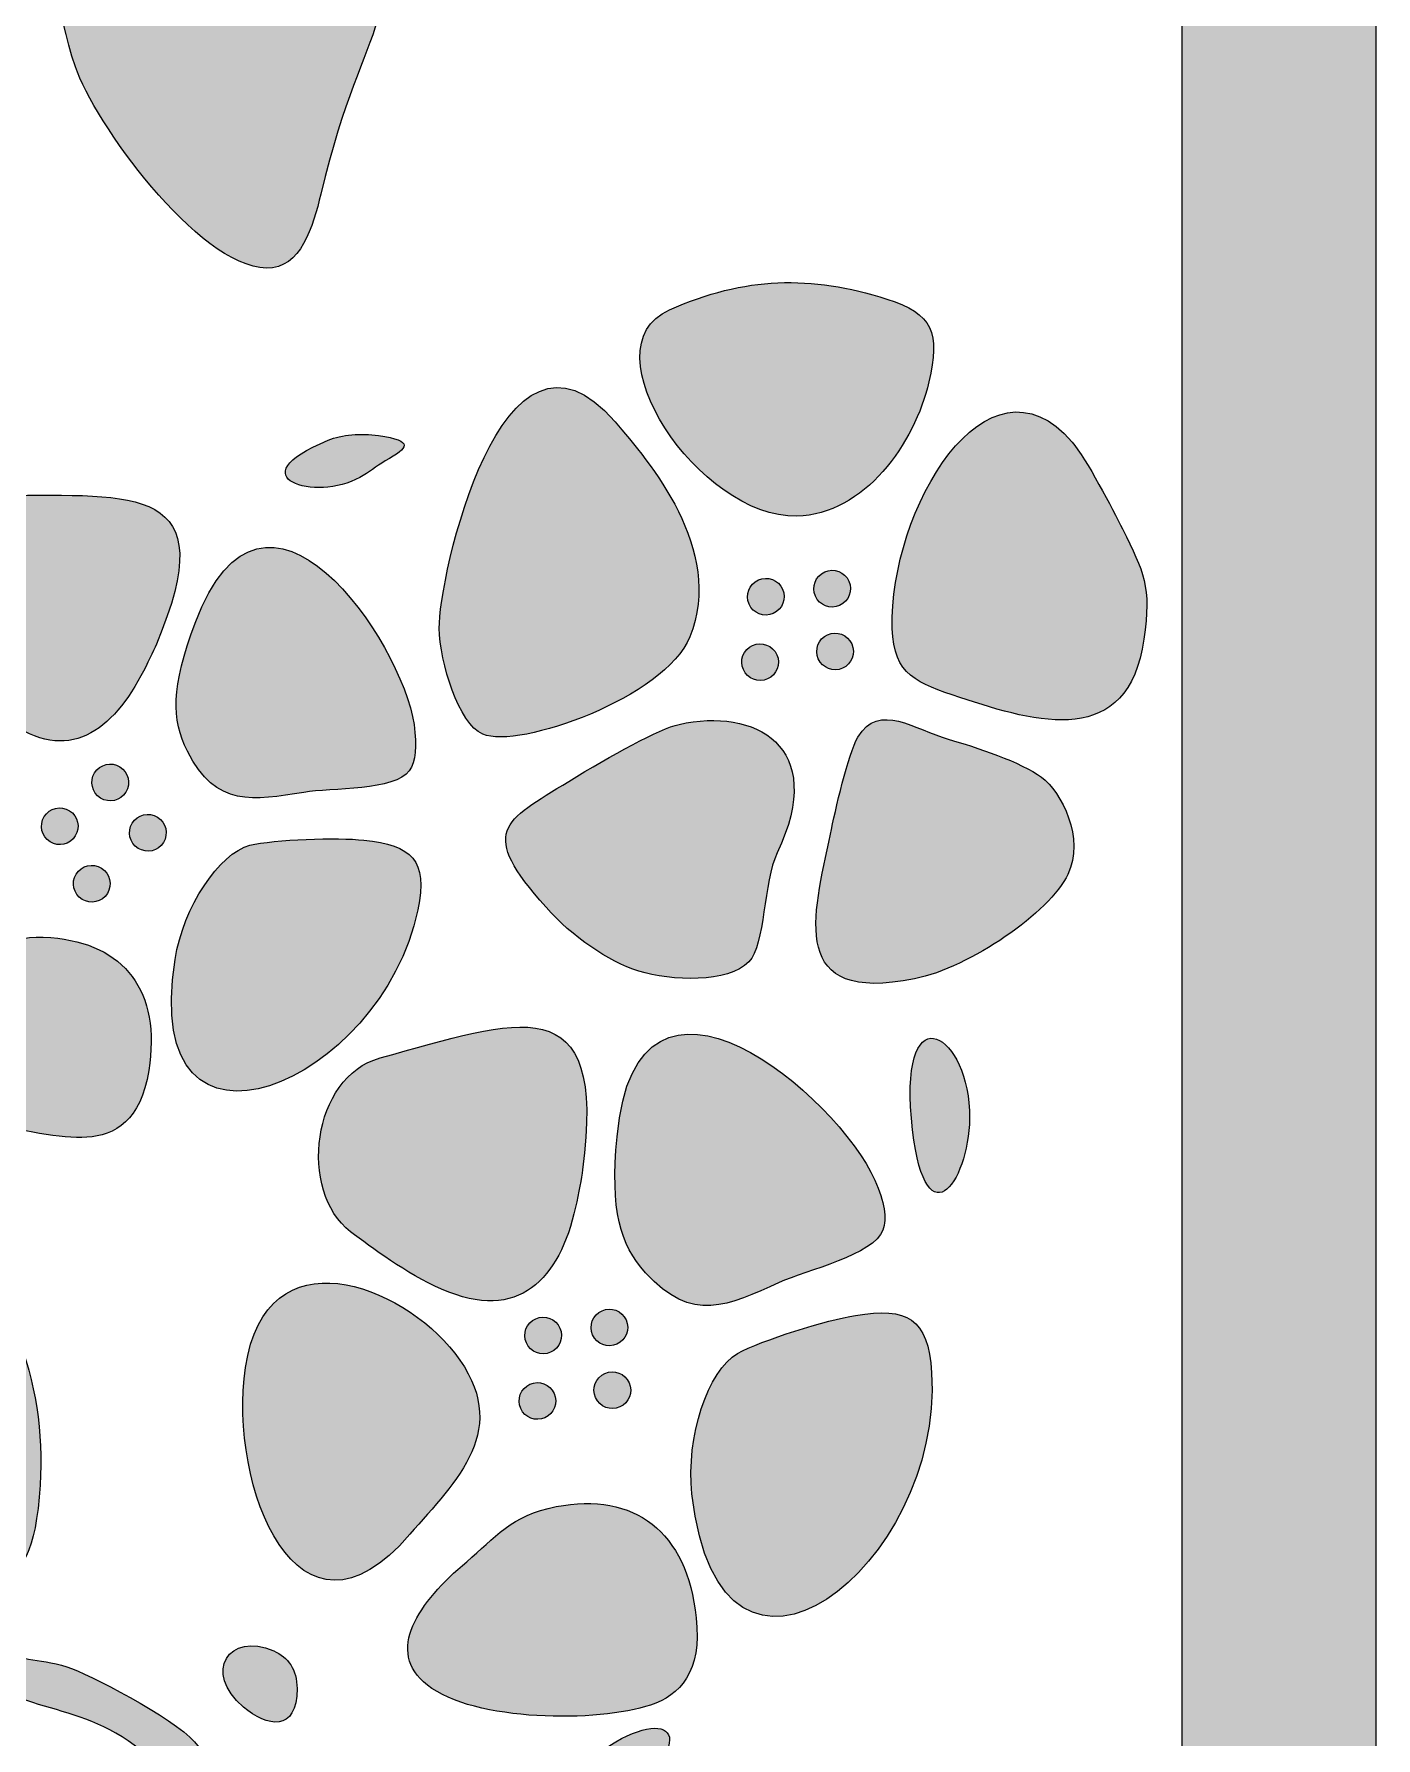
# Model space of a CAD drawing. Header units: inches. Extents: x -203 to 795, y -81 to 920.
# Drawn here: x 671 to 795.4, y 603.3 to 761.3 of the extents above; entities that cross this region are included whole.
import ezdxf

# ---------------------------------------------------------------- set-up
doc = ezdxf.new("R2010")
doc.units = ezdxf.units.IN
doc.header["$MEASUREMENT"] = 0
doc.layers.add('图层 1', color=7, linetype='Continuous')

# ---------------------------------------------------------------- blocks, each defined once
blk = doc.blocks.new('block 2')
at = {"layer": '图层 1', "true_color": 0xffffff}
h = blk.add_hatch(color=7, dxfattribs=at)
h.dxf.hatch_style = 2
edge = h.paths.add_edge_path()
edge.add_spline(control_points=[(786.4, 920.25), (786.4, 920.25), (-197.3, 920.25), (-197.3, 920.25), (-197.3, 920.25), (-197.3, 902.28), (-197.3, 902.28), (-197.3, 902.28), (-8.06, 902.28), (-8.06, 902.28), (-6.8, 901.25), (-5.44, 900.08), (-4.16, 898.94), (3.57, 892.07), (8.43, 882.86), (13.67, 874.02), (17.78, 867.1), (21.41, 860.17), (24.28, 852.67), (26.4, 847.15), (28.11, 841.32), (29.29, 834.96), (29.7, 832.77), (30.79, 827.58), (32.13, 823.69), (34.41, 817.07), (37.41, 819.41), (39.44, 823.07), (48.88, 840.07), (35.32, 874.03), (27.98, 891.66), (27.98, 891.66), (27.61, 892.57), (27.61, 892.57), (27, 894.11), (25.16, 898.85), (24.02, 902.28), (24.02, 902.28), (83.79, 902.28), (83.79, 902.28), (82.64, 898.85), (80.81, 894.11), (80.19, 892.57), (80.19, 892.57), (79.83, 891.66), (79.83, 891.66), (72.48, 874.03), (58.93, 840.07), (68.36, 823.07), (70.4, 819.41), (73.39, 817.07), (75.67, 823.69), (77.01, 827.58), (78.1, 832.77), (78.5, 834.96), (79.69, 841.31), (81.4, 847.15), (83.52, 852.67), (86.4, 860.17), (90.03, 867.1), (94.13, 874.02), (99.37, 882.86), (104.23, 892.07), (111.96, 898.94), (113.24, 900.08), (114.6, 901.25), (115.86, 902.28), (115.86, 902.28), (647.17, 902.28), (647.17, 902.28), (648.53, 902.02), (649.74, 901.5), (650.54, 900.5), (653.68, 896.55), (656.1, 889.69), (657.85, 884.98), (658.12, 884.26), (658.37, 883.53), (658.61, 882.8), (669.41, 849.24), (651.18, 835.38), (659.81, 832.57), (663.41, 831.39), (670.94, 830.42), (673.45, 833.65), (676.67, 837.79), (678.79, 841.93), (680.72, 846.29), (686.83, 860.08), (687.55, 876.25), (683.25, 891.11), (681.27, 897.98), (682.01, 901.03), (684.62, 902.28), (684.62, 902.28), (777.41, 902.28), (777.41, 902.28), (777.41, 902.28), (777.41, 805.55), (777.41, 805.55), (775.62, 805.2), (773.06, 805.49), (769.42, 806.53), (754.56, 810.83), (738.39, 810.11), (724.61, 804), (720.25, 802.06), (716.1, 799.94), (711.96, 796.73), (708.73, 794.23), (709.69, 786.69), (710.88, 783.08), (713.69, 774.46), (727.55, 792.68), (761.11, 781.88), (761.84, 781.65), (762.58, 781.4), (763.28, 781.13), (767.49, 779.57), (773.39, 777.48), (777.42, 774.82), (777.42, 774.82), (777.42, -78.76), (777.42, -78.76), (777.42, -78.76), (795.39, -78.76), (795.39, -78.76), (795.39, -78.76), (795.39, 911.27), (795.39, 911.27), (795.39, 911.27), (795.39, 920.25), (795.39, 920.25), (795.39, 920.25), (786.4, 920.25), (786.4, 920.25)], knot_values=[0, 0, 0, 0, 1, 1, 1, 2, 2, 2, 3, 3, 3, 4, 4, 4, 5, 5, 5, 6, 6, 6, 7, 7, 7, 8, 8, 8, 9, 9, 9, 10, 10, 10, 11, 11, 11, 12, 12, 12, 13, 13, 13, 14, 14, 14, 15, 15, 15, 16, 16, 16, 17, 17, 17, 18, 18, 18, 19, 19, 19, 20, 20, 20, 21, 21, 21, 22, 22, 22, 23, 23, 23, 24, 24, 24, 25, 25, 25, 26, 26, 26, 27, 27, 27, 28, 28, 28, 29, 29, 29, 30, 30, 30, 31, 31, 31, 32, 32, 32, 33, 33, 33, 34, 34, 34, 35, 35, 35, 36, 36, 36, 37, 37, 37, 38, 38, 38, 39, 39, 39, 40, 40, 40, 41, 41, 41, 42, 42, 42, 43, 43, 43, 44, 44, 44, 45, 45, 45, 45], degree=3, periodic=1)
h = blk.add_hatch(color=7, dxfattribs=at)
h.dxf.hatch_style = 2
edge = h.paths.add_edge_path()
edge.add_spline(control_points=[(643.3, 768.5), (640.64, 769.11), (637.35, 769.67), (635.86, 768.27), (633.33, 765.85), (635.52, 762.42), (639.56, 762.05), (639.56, 762.05), (639.56, 762.05), (639.56, 762.05), (640.66, 754.54), (645.96, 755.97), (646.81, 758.05), (647.56, 759.84), (647.62, 761.97), (647.14, 763.84), (647.14, 763.84), (646.69, 765.55), (646.69, 765.55), (646.69, 765.55), (687.58, 806.28), (687.58, 806.28), (687.58, 806.28), (684.42, 809.46), (684.42, 809.46), (684.42, 809.46), (643.3, 768.5), (643.3, 768.5)], knot_values=[0, 0, 0, 0, 1, 1, 1, 2, 2, 2, 3, 3, 3, 4, 4, 4, 5, 5, 5, 6, 6, 6, 7, 7, 7, 8, 8, 8, 9, 9, 9, 9], degree=3, periodic=1)
h = blk.add_hatch(color=7, dxfattribs=at)
h.dxf.hatch_style = 2
edge = h.paths.add_edge_path()
edge.add_spline(control_points=[(674.83, 758.21), (676.53, 753.2), (686.11, 739.74), (692.54, 739.57), (695.73, 739.49), (696.87, 743.46), (697.58, 746.41), (701.97, 764.62), (705.27, 759.46), (703.57, 782.1), (702.78, 792.58), (700.83, 803.78), (696.58, 804.88), (694.51, 805.42), (693.26, 803.37), (692.17, 801.44), (689.73, 797.08), (683.22, 789.77), (680.01, 785.55), (673.71, 777.24), (671.16, 769.09), (674.83, 758.21)], knot_values=[0, 0, 0, 0, 1, 1, 1, 2, 2, 2, 3, 3, 3, 4, 4, 4, 5, 5, 5, 6, 6, 6, 7, 7, 7, 7], degree=3, periodic=1)
h = blk.add_hatch(color=7, dxfattribs=at)
h.dxf.hatch_style = 2
edge = h.paths.add_edge_path()
edge.add_spline(control_points=[(708.56, 706.2), (708.62, 702.98), (710.33, 697.35), (712.6, 696.37), (715.89, 694.94), (729.52, 699.77), (731.78, 705.38), (735.07, 713.5), (727.98, 721.66), (724.86, 725.31), (714.29, 737.66), (708.47, 710.53), (708.56, 706.2)], knot_values=[0, 0, 0, 0, 1, 1, 1, 2, 2, 2, 3, 3, 3, 4, 4, 4, 4], degree=3, periodic=1)
h = blk.add_hatch(color=7, dxfattribs=at)
h.dxf.hatch_style = 2
edge = h.paths.add_edge_path()
edge.add_spline(control_points=[(750.06, 736.7), (742.95, 738.92), (736.93, 738.82), (729.89, 735.69), (722.06, 732.21), (732.69, 716.36), (741.71, 716.58), (747.96, 716.73), (752.65, 723.33), (753.95, 729.01), (754.99, 733.54), (754.33, 735.37), (750.06, 736.7)], knot_values=[0, 0, 0, 0, 1, 1, 1, 2, 2, 2, 3, 3, 3, 4, 4, 4, 4], degree=3, periodic=1)
h = blk.add_hatch(color=7, dxfattribs=at)
h.dxf.hatch_style = 2
edge = h.paths.add_edge_path()
edge.add_spline(control_points=[(767.24, 723.44), (759.33, 732.64), (750.24, 717.07), (750.56, 706.17), (750.69, 701.81), (752.84, 701.1), (756.83, 699.77), (764.03, 697.38), (772.43, 695.01), (773.89, 705.17), (774.59, 710.1), (773.89, 711.37), (771.9, 715.39), (771.01, 717.16), (768.52, 721.94), (767.24, 723.44)], knot_values=[0, 0, 0, 0, 1, 1, 1, 2, 2, 2, 3, 3, 3, 4, 4, 4, 5, 5, 5, 5], degree=3, periodic=1)
h = blk.add_hatch(color=7, dxfattribs=at)
h.dxf.hatch_style = 2
edge = h.paths.add_edge_path()
edge.add_spline(control_points=[(685.93, 706.66), (683.69, 700.65), (683.72, 697.77), (685.22, 694.8), (687.87, 689.52), (691.33, 690.24), (696, 690.98), (698.56, 691.39), (704.5, 691.13), (705.77, 692.97), (706.38, 693.85), (706.51, 695.23), (706.22, 697.27), (705.11, 704.92), (692.36, 723.91), (685.93, 706.66)], knot_values=[0, 0, 0, 0, 1, 1, 1, 2, 2, 2, 3, 3, 3, 4, 4, 4, 5, 5, 5, 5], degree=3, periodic=1)
h = blk.add_hatch(color=7, dxfattribs=at)
h.dxf.hatch_style = 2
edge = h.paths.add_edge_path()
edge.add_spline(control_points=[(701.19, 720.16), (702.11, 720.67), (702.65, 721.15), (703.56, 721.69), (705.74, 722.96), (706.26, 723.53), (702.92, 724.05), (701.32, 724.29), (699.51, 724.13), (698.27, 723.62), (689.64, 720.08), (697.15, 717.89), (701.19, 720.16)], knot_values=[0, 0, 0, 0, 1, 1, 1, 2, 2, 2, 3, 3, 3, 4, 4, 4, 4], degree=3, periodic=1)
h = blk.add_hatch(color=7, dxfattribs=at)
h.dxf.hatch_style = 2
edge = h.paths.add_edge_path()
edge.add_spline(control_points=[(668.15, 718.5), (662.11, 718.5), (658.37, 709.34), (661.79, 704.83), (663.15, 703.05), (665.44, 700.12), (668.01, 698.04), (673.67, 693.46), (677.95, 696.25), (680.91, 701.79), (681.52, 702.92), (682.04, 704.02), (682.34, 704.72), (688.63, 719.58), (680.38, 718.5), (668.15, 718.5)], knot_values=[0, 0, 0, 0, 1, 1, 1, 2, 2, 2, 3, 3, 3, 4, 4, 4, 5, 5, 5, 5], degree=3, periodic=1)
h = blk.add_hatch(color=7, dxfattribs=at)
h.dxf.hatch_style = 2
edge = h.paths.add_edge_path()
edge.add_spline(control_points=[(739.52, 707.56), (740.39, 707.94), (740.77, 708.95), (740.39, 709.8), (740, 710.66), (739, 711.05), (738.14, 710.66), (737.28, 710.28), (736.9, 709.27), (737.28, 708.42), (737.66, 707.56), (738.67, 707.18), (739.52, 707.56)], knot_values=[0, 0, 0, 0, 1, 1, 1, 2, 2, 2, 3, 3, 3, 4, 4, 4, 4], degree=3, periodic=1)
h = blk.add_hatch(color=7, dxfattribs=at)
h.dxf.hatch_style = 2
edge = h.paths.add_edge_path()
edge.add_spline(control_points=[(744.29, 711.41), (743.43, 711.03), (743.05, 710.02), (743.43, 709.16), (743.82, 708.31), (744.81, 707.92), (745.67, 708.3), (746.53, 708.68), (746.92, 709.69), (746.53, 710.55), (746.15, 711.41), (745.15, 711.79), (744.29, 711.41)], knot_values=[0, 0, 0, 0, 1, 1, 1, 2, 2, 2, 3, 3, 3, 4, 4, 4, 4], degree=3, periodic=1)
h = blk.add_hatch(color=7, dxfattribs=at)
h.dxf.hatch_style = 2
edge = h.paths.add_edge_path()
edge.add_spline(control_points=[(744.56, 705.59), (743.7, 705.21), (743.32, 704.2), (743.7, 703.35), (744.08, 702.49), (745.09, 702.11), (745.95, 702.48), (746.8, 702.87), (747.19, 703.87), (746.8, 704.73), (746.42, 705.59), (745.42, 705.97), (744.56, 705.59)], knot_values=[0, 0, 0, 0, 1, 1, 1, 2, 2, 2, 3, 3, 3, 4, 4, 4, 4], degree=3, periodic=1)
h = blk.add_hatch(color=7, dxfattribs=at)
h.dxf.hatch_style = 2
edge = h.paths.add_edge_path()
edge.add_spline(control_points=[(736.75, 702.35), (737.13, 701.49), (738.14, 701.11), (738.99, 701.49), (739.86, 701.87), (740.23, 702.88), (739.86, 703.73), (739.47, 704.6), (738.47, 704.98), (737.61, 704.6), (736.75, 704.21), (736.36, 703.21), (736.75, 702.35)], knot_values=[0, 0, 0, 0, 1, 1, 1, 2, 2, 2, 3, 3, 3, 4, 4, 4, 4], degree=3, periodic=1)
h = blk.add_hatch(color=7, dxfattribs=at)
h.dxf.hatch_style = 2
edge = h.paths.add_edge_path()
edge.add_spline(control_points=[(730.81, 697.28), (728.98, 696.89), (724.5, 694.4), (720.58, 692), (714.43, 688.26), (712.18, 687.37), (718.46, 680.33), (720.91, 677.57), (724.18, 675.33), (727.06, 674.42), (730.03, 673.48), (735.38, 673.3), (737.26, 675.26), (738.79, 676.86), (738.6, 682.68), (739.88, 685.36), (744.64, 695.35), (737.74, 698.84), (730.81, 697.28)], knot_values=[0, 0, 0, 0, 1, 1, 1, 2, 2, 2, 3, 3, 3, 4, 4, 4, 5, 5, 5, 6, 6, 6, 6], degree=3, periodic=1)
h = blk.add_hatch(color=7, dxfattribs=at)
h.dxf.hatch_style = 2
edge = h.paths.add_edge_path()
edge.add_spline(control_points=[(766.84, 683.38), (768.42, 686.7), (766.25, 691.02), (764.38, 692.39), (762.54, 693.76), (758.28, 695.19), (755.75, 695.91), (752.69, 696.77), (749.33, 699.39), (747.37, 696.1), (746.43, 694.51), (745.29, 689.28), (744.82, 687.1), (743.19, 679.39), (740.89, 671.33), (752.63, 673.7), (757.78, 674.73), (765.15, 679.86), (766.84, 683.38)], knot_values=[0, 0, 0, 0, 1, 1, 1, 2, 2, 2, 3, 3, 3, 4, 4, 4, 5, 5, 5, 6, 6, 6, 6], degree=3, periodic=1)
h = blk.add_hatch(color=7, dxfattribs=at)
h.dxf.hatch_style = 2
edge = h.paths.add_edge_path()
edge.add_spline(control_points=[(677.16, 690.45), (677.96, 689.95), (679.01, 690.2), (679.51, 691), (680, 691.8), (679.75, 692.84), (678.96, 693.34), (678.16, 693.84), (677.11, 693.59), (676.61, 692.79), (676.12, 691.99), (676.36, 690.95), (677.16, 690.45)], knot_values=[0, 0, 0, 0, 1, 1, 1, 2, 2, 2, 3, 3, 3, 4, 4, 4, 4], degree=3, periodic=1)
h = blk.add_hatch(color=7, dxfattribs=at)
h.dxf.hatch_style = 2
edge = h.paths.add_edge_path()
edge.add_spline(control_points=[(674.28, 689.28), (673.48, 689.77), (672.44, 689.53), (671.94, 688.73), (671.44, 687.93), (671.7, 686.89), (672.49, 686.39), (673.29, 685.89), (674.33, 686.14), (674.82, 686.94), (675.32, 687.73), (675.08, 688.78), (674.28, 689.28)], knot_values=[0, 0, 0, 0, 1, 1, 1, 2, 2, 2, 3, 3, 3, 4, 4, 4, 4], degree=3, periodic=1)
h = blk.add_hatch(color=7, dxfattribs=at)
h.dxf.hatch_style = 2
edge = h.paths.add_edge_path()
edge.add_spline(control_points=[(682.99, 686.34), (683.49, 687.13), (683.24, 688.18), (682.44, 688.68), (681.64, 689.17), (680.59, 688.93), (680.1, 688.13), (679.6, 687.33), (679.85, 686.28), (680.65, 685.79), (681.45, 685.29), (682.49, 685.53), (682.99, 686.34)], knot_values=[0, 0, 0, 0, 1, 1, 1, 2, 2, 2, 3, 3, 3, 4, 4, 4, 4], degree=3, periodic=1)
h = blk.add_hatch(color=7, dxfattribs=at)
h.dxf.hatch_style = 2
edge = h.paths.add_edge_path()
edge.add_spline(control_points=[(701.57, 686.55), (699.21, 686.81), (693.21, 686.62), (691, 686.07), (688.16, 685.34), (684.83, 680.35), (684.07, 675.5), (680.7, 654.23), (703.26, 664), (706.57, 680.1), (707.52, 684.73), (706.05, 686.05), (701.57, 686.55)], knot_values=[0, 0, 0, 0, 1, 1, 1, 2, 2, 2, 3, 3, 3, 4, 4, 4, 4], degree=3, periodic=1)
h = blk.add_hatch(color=7, dxfattribs=at)
h.dxf.hatch_style = 2
edge = h.paths.add_edge_path()
edge.add_spline(control_points=[(674.91, 683.41), (674.4, 682.61), (674.66, 681.56), (675.45, 681.06), (676.25, 680.57), (677.3, 680.81), (677.79, 681.61), (678.29, 682.41), (678.04, 683.46), (677.24, 683.95), (676.45, 684.45), (675.4, 684.21), (674.91, 683.41)], knot_values=[0, 0, 0, 0, 1, 1, 1, 2, 2, 2, 3, 3, 3, 4, 4, 4, 4], degree=3, periodic=1)
h = blk.add_hatch(color=7, dxfattribs=at)
h.dxf.hatch_style = 2
edge = h.paths.add_edge_path()
edge.add_spline(control_points=[(675.88, 659.02), (678.51, 659.17), (680.89, 660.57), (681.63, 665.19), (682.79, 672.57), (679.39, 676.96), (672.56, 677.52), (668.69, 677.83), (666.78, 676.29), (663.96, 674.99), (659.03, 672.72), (655.14, 669.45), (657.92, 665.69), (660.95, 661.58), (671.17, 658.74), (675.88, 659.02)], knot_values=[0, 0, 0, 0, 1, 1, 1, 2, 2, 2, 3, 3, 3, 4, 4, 4, 5, 5, 5, 5], degree=3, periodic=1)
h = blk.add_hatch(color=7, dxfattribs=at)
h.dxf.hatch_style = 2
edge = h.paths.add_edge_path()
edge.add_spline(control_points=[(725.04, 659.06), (724.43, 652.15), (725.27, 649.14), (727.69, 646.46), (731.97, 641.7), (735.37, 643.43), (740.06, 645.55), (742.61, 646.7), (748.89, 648.12), (749.69, 650.41), (750.08, 651.52), (749.83, 652.99), (748.93, 655.04), (745.58, 662.72), (726.83, 678.93), (725.04, 659.06)], knot_values=[0, 0, 0, 0, 1, 1, 1, 2, 2, 2, 3, 3, 3, 4, 4, 4, 5, 5, 5, 5], degree=3, periodic=1)
h = blk.add_hatch(color=7, dxfattribs=at)
h.dxf.hatch_style = 2
edge = h.paths.add_edge_path()
edge.add_spline(control_points=[(623.77, 661.69), (625.73, 652.62), (627.84, 658.32), (632.45, 644.88), (635.37, 636.36), (642.16, 634.57), (645.32, 632.86), (645.32, 632.86), (660.65, 623.3), (660.65, 623.3), (666.08, 618.48), (670.77, 614.23), (671.56, 626.77), (672.2, 636.63), (668.52, 645.62), (661.37, 652.21), (654.55, 658.5), (645.59, 662.79), (637.03, 665.49), (630.39, 667.57), (620.94, 674.79), (623.77, 661.69)], knot_values=[0, 0, 0, 0, 1, 1, 1, 2, 2, 2, 3, 3, 3, 4, 4, 4, 5, 5, 5, 6, 6, 6, 7, 7, 7, 7], degree=3, periodic=1)
h = blk.add_hatch(color=7, dxfattribs=at)
h.dxf.hatch_style = 2
edge = h.paths.add_edge_path()
edge.add_spline(control_points=[(700.34, 650.26), (702.27, 648.79), (705.49, 646.38), (708.77, 644.94), (716, 641.77), (719.68, 645.9), (721.2, 652.53), (721.51, 653.89), (721.74, 655.19), (721.84, 656.01), (724.18, 673.34), (715.86, 669.86), (703.07, 666.36), (696.75, 664.63), (695.46, 654), (700.34, 650.26)], knot_values=[0, 0, 0, 0, 1, 1, 1, 2, 2, 2, 3, 3, 3, 4, 4, 4, 5, 5, 5, 5], degree=3, periodic=1)
h = blk.add_hatch(color=7, dxfattribs=at)
h.dxf.hatch_style = 2
edge = h.paths.add_edge_path()
edge.add_spline(control_points=[(752.33, 660.77), (753.38, 648.9), (757.66, 654.7), (757.72, 660.78), (757.8, 668.56), (751.29, 672.56), (752.33, 660.77)], knot_values=[0, 0, 0, 0, 1, 1, 1, 2, 2, 2, 2], degree=3, periodic=1)
h = blk.add_hatch(color=7, dxfattribs=at)
h.dxf.hatch_style = 2
edge = h.paths.add_edge_path()
edge.add_spline(control_points=[(705.83, 622.22), (710.19, 627.22), (715.41, 632.01), (710, 639.01), (705.11, 645.33), (692.48, 650.31), (690.6, 637.66), (688.97, 626.75), (695.45, 610.04), (705.83, 622.22)], knot_values=[0, 0, 0, 0, 1, 1, 1, 2, 2, 2, 3, 3, 3, 3], degree=3, periodic=1)
h = blk.add_hatch(color=7, dxfattribs=at)
h.dxf.hatch_style = 2
edge = h.paths.add_edge_path()
edge.add_spline(control_points=[(723.65, 642.94), (722.79, 642.56), (722.4, 641.55), (722.78, 640.69), (723.17, 639.84), (724.17, 639.45), (725.03, 639.84), (725.88, 640.22), (726.28, 641.22), (725.88, 642.08), (725.5, 642.94), (724.5, 643.32), (723.65, 642.94)], knot_values=[0, 0, 0, 0, 1, 1, 1, 2, 2, 2, 3, 3, 3, 4, 4, 4, 4], degree=3, periodic=1)
h = blk.add_hatch(color=7, dxfattribs=at)
h.dxf.hatch_style = 2
edge = h.paths.add_edge_path()
edge.add_spline(control_points=[(747.14, 642.51), (744.59, 642.1), (738.37, 640.19), (736.22, 638.97), (733.46, 637.41), (731.41, 631.24), (731.99, 625.96), (734.56, 602.77), (755.35, 619.42), (754.2, 637.19), (753.87, 642.3), (751.96, 643.27), (747.14, 642.51)], knot_values=[0, 0, 0, 0, 1, 1, 1, 2, 2, 2, 3, 3, 3, 4, 4, 4, 4], degree=3, periodic=1)
h = blk.add_hatch(color=7, dxfattribs=at)
h.dxf.hatch_style = 2
edge = h.paths.add_edge_path()
edge.add_spline(control_points=[(718.88, 639.09), (719.75, 639.47), (720.13, 640.48), (719.75, 641.33), (719.36, 642.19), (718.36, 642.58), (717.5, 642.2), (716.64, 641.82), (716.25, 640.81), (716.64, 639.95), (717.02, 639.09), (718.03, 638.71), (718.88, 639.09)], knot_values=[0, 0, 0, 0, 1, 1, 1, 2, 2, 2, 3, 3, 3, 4, 4, 4, 4], degree=3, periodic=1)
h = blk.add_hatch(color=7, dxfattribs=at)
h.dxf.hatch_style = 2
edge = h.paths.add_edge_path()
edge.add_spline(control_points=[(716.11, 633.88), (716.49, 633.02), (717.49, 632.64), (718.36, 633.02), (719.21, 633.4), (719.59, 634.41), (719.21, 635.27), (718.82, 636.13), (717.82, 636.51), (716.97, 636.13), (716.11, 635.74), (715.72, 634.74), (716.11, 633.88)], knot_values=[0, 0, 0, 0, 1, 1, 1, 2, 2, 2, 3, 3, 3, 4, 4, 4, 4], degree=3, periodic=1)
h = blk.add_hatch(color=7, dxfattribs=at)
h.dxf.hatch_style = 2
edge = h.paths.add_edge_path()
edge.add_spline(control_points=[(723.92, 637.12), (723.06, 636.74), (722.67, 635.74), (723.05, 634.88), (723.44, 634.02), (724.44, 633.63), (725.3, 634.02), (726.15, 634.4), (726.54, 635.4), (726.16, 636.26), (725.78, 637.12), (724.77, 637.51), (723.92, 637.12)], knot_values=[0, 0, 0, 0, 1, 1, 1, 2, 2, 2, 3, 3, 3, 4, 4, 4, 4], degree=3, periodic=1)
h = blk.add_hatch(color=7, dxfattribs=at)
h.dxf.hatch_style = 2
edge = h.paths.add_edge_path()
edge.add_spline(control_points=[(732.38, 614.48), (731.5, 622.54), (726.68, 626.15), (719.39, 624.78), (715.25, 624), (713.69, 621.84), (711.12, 619.68), (706.62, 615.91), (703.48, 611.37), (707.46, 608.24), (711.8, 604.81), (723.3, 604.76), (728.14, 606.39), (730.85, 607.3), (732.93, 609.45), (732.38, 614.48)], knot_values=[0, 0, 0, 0, 1, 1, 1, 2, 2, 2, 3, 3, 3, 4, 4, 4, 5, 5, 5, 5], degree=3, periodic=1)
h = blk.add_hatch(color=7, dxfattribs=at)
h.dxf.hatch_style = 2
edge = h.paths.add_edge_path()
edge.add_spline(control_points=[(719.08, 496.29), (718.52, 498), (718.43, 498.75), (718.52, 499.49), (719.21, 505.07), (718.91, 510.4), (717.78, 515.99), (716.89, 520.32), (715.61, 522.97), (715.61, 528.31), (715.61, 544.55), (720.38, 535.83), (713.13, 547.89), (711.01, 551.42), (715.94, 552.4), (709.2, 567.71), (705.1, 577.06), (708.6, 574.24), (708.55, 577.44), (708.47, 582.33), (703.82, 576.7), (701.81, 581.34), (700.32, 584.79), (702.33, 584.94), (699.25, 588.15), (697.26, 590.21), (696.89, 591.98), (695.3, 593.62), (693.41, 595.61), (691.93, 595.44), (690.11, 597.82), (690.11, 597.82), (685.88, 602.99), (685.88, 602.99), (683.88, 605.22), (675.92, 609.36), (674.05, 609.93), (671.18, 610.8), (669.71, 610.36), (667.12, 611.86), (665.07, 613.06), (663.76, 614.11), (661.1, 615.26), (651.19, 619.54), (648.25, 618.7), (639, 621.3), (632.28, 623.19), (625.84, 620.16), (622.78, 619.52), (618.78, 618.68), (614.45, 618.54), (612.08, 615.99), (609.24, 612.94), (612.52, 612.87), (614.71, 613.72), (615.79, 614.14), (616.68, 614.8), (618.53, 615.03), (623.27, 615.63), (625.02, 606.43), (631.06, 613.46), (634.51, 617.48), (651.36, 616.19), (654.39, 614.07), (661.49, 609.12), (661.24, 610.94), (667.56, 607.9), (673.5, 605.04), (679.1, 606.23), (685.55, 597.12), (689.85, 591.07), (693.47, 589.51), (694.82, 587.06), (697.86, 581.62), (694.43, 576.49), (699.79, 572.66), (703.29, 570.17), (702.29, 571.2), (703.76, 566.7), (704.84, 563.39), (705.74, 563.81), (706.3, 559.85), (706.99, 554.87), (707.16, 547.67), (709.41, 543.56), (715.09, 538.19), (710.88, 537.87), (710.95, 528.39), (710.95, 522.84), (712.18, 519.51), (713.11, 514.12), (714.64, 505.26), (715.53, 504.24), (712.41, 499.53), (710.3, 499.92), (709.19, 501.04), (707.65, 501.08), (705.77, 501.13), (705.2, 500.17), (705.4, 498.39), (705.7, 495.56), (708.82, 493.5), (710.1, 491.75), (714.61, 485.57), (711.32, 478.7), (712.71, 466.11), (714.28, 452.01), (719.32, 454.86), (718.54, 465.68), (718.15, 470.95), (717.73, 475.63), (717.72, 480.95), (717.7, 484.44), (717.84, 488.3), (718.76, 490.41), (719.99, 493.3), (720.09, 493.21), (719.08, 496.29)], knot_values=[0, 0, 0, 0, 1, 1, 1, 2, 2, 2, 3, 3, 3, 4, 4, 4, 5, 5, 5, 6, 6, 6, 7, 7, 7, 8, 8, 8, 9, 9, 9, 10, 10, 10, 11, 11, 11, 12, 12, 12, 13, 13, 13, 14, 14, 14, 15, 15, 15, 16, 16, 16, 17, 17, 17, 18, 18, 18, 19, 19, 19, 20, 20, 20, 21, 21, 21, 22, 22, 22, 23, 23, 23, 24, 24, 24, 25, 25, 25, 26, 26, 26, 27, 27, 27, 28, 28, 28, 29, 29, 29, 30, 30, 30, 31, 31, 31, 32, 32, 32, 33, 33, 33, 34, 34, 34, 35, 35, 35, 36, 36, 36, 37, 37, 37, 38, 38, 38, 39, 39, 39, 39], degree=3, periodic=1)
h = blk.add_hatch(color=7, dxfattribs=at)
h.dxf.hatch_style = 2
edge = h.paths.add_edge_path()
edge.add_spline(control_points=[(693.21, 611.41), (689.08, 613.24), (686.6, 609.44), (690.4, 606.21), (692.58, 604.36), (695.38, 603.84), (695.38, 607.92), (695.38, 609.67), (694.54, 610.83), (693.21, 611.41)], knot_values=[0, 0, 0, 0, 1, 1, 1, 2, 2, 2, 3, 3, 3, 3], degree=3, periodic=1)
h = blk.add_hatch(color=7, dxfattribs=at)
h.dxf.hatch_style = 2
edge = h.paths.add_edge_path()
edge.add_spline(control_points=[(722.65, 601.39), (720.73, 599.83), (719.67, 598.98), (717.07, 597.57), (714.04, 595.93), (708.83, 595.52), (706.77, 592.56), (704.78, 589.71), (707.52, 589.02), (709.98, 589.16), (713.63, 589.38), (717.43, 592.19), (719.81, 593.73), (722.25, 595.27), (723.81, 596.15), (725.75, 597.75), (733.63, 604.35), (729.02, 606.54), (722.65, 601.39)], knot_values=[0, 0, 0, 0, 1, 1, 1, 2, 2, 2, 3, 3, 3, 4, 4, 4, 5, 5, 5, 6, 6, 6, 6], degree=3, periodic=1)
at = {"layer": '图层 1', "lineweight": 0}
for points, knots in [([(786.4, 920.25), (786.4, 920.25), (-197.3, 920.25), (-197.3, 920.25), (-197.3, 920.25), (-197.3, 902.28), (-197.3, 902.28), (-197.3, 902.28), (-8.06, 902.28), (-8.06, 902.28), (-6.8, 901.25), (-5.44, 900.08), (-4.16, 898.94), (3.57, 892.07), (8.43, 882.86), (13.67, 874.02), (17.78, 867.1), (21.41, 860.17), (24.28, 852.67), (26.4, 847.15), (28.11, 841.32), (29.29, 834.96), (29.7, 832.77), (30.79, 827.58), (32.13, 823.69), (34.41, 817.07), (37.41, 819.41), (39.44, 823.07), (48.88, 840.07), (35.32, 874.03), (27.98, 891.66), (27.98, 891.66), (27.61, 892.57), (27.61, 892.57), (27, 894.11), (25.16, 898.85), (24.02, 902.28), (24.02, 902.28), (83.79, 902.28), (83.79, 902.28), (82.64, 898.85), (80.81, 894.11), (80.19, 892.57), (80.19, 892.57), (79.83, 891.66), (79.83, 891.66), (72.48, 874.03), (58.93, 840.07), (68.36, 823.07), (70.4, 819.41), (73.39, 817.07), (75.67, 823.69), (77.01, 827.58), (78.1, 832.77), (78.5, 834.96), (79.69, 841.31), (81.4, 847.15), (83.52, 852.67), (86.4, 860.17), (90.03, 867.1), (94.13, 874.02), (99.37, 882.86), (104.23, 892.07), (111.96, 898.94), (113.24, 900.08), (114.6, 901.25), (115.86, 902.28), (115.86, 902.28), (647.17, 902.28), (647.17, 902.28), (648.53, 902.02), (649.74, 901.5), (650.54, 900.5), (653.68, 896.55), (656.1, 889.69), (657.85, 884.98), (658.12, 884.26), (658.37, 883.53), (658.61, 882.8), (669.41, 849.24), (651.18, 835.38), (659.81, 832.57), (663.41, 831.39), (670.94, 830.42), (673.45, 833.65), (676.67, 837.79), (678.79, 841.93), (680.72, 846.29), (686.83, 860.08), (687.55, 876.25), (683.25, 891.11), (681.27, 897.98), (682.01, 901.03), (684.62, 902.28), (684.62, 902.28), (777.41, 902.28), (777.41, 902.28), (777.41, 902.28), (777.41, 805.55), (777.41, 805.55), (775.62, 805.2), (773.06, 805.49), (769.42, 806.53), (754.56, 810.83), (738.39, 810.11), (724.61, 804), (720.25, 802.06), (716.1, 799.94), (711.96, 796.73), (708.73, 794.23), (709.69, 786.69), (710.88, 783.08), (713.69, 774.46), (727.55, 792.68), (761.11, 781.88), (761.84, 781.65), (762.58, 781.4), (763.28, 781.13), (767.49, 779.57), (773.39, 777.48), (777.42, 774.82), (777.42, 774.82), (777.42, -78.76), (777.42, -78.76), (777.42, -78.76), (795.39, -78.76), (795.39, -78.76), (795.39, -78.76), (795.39, 911.27), (795.39, 911.27), (795.39, 911.27), (795.39, 920.25), (795.39, 920.25), (795.39, 920.25), (786.4, 920.25), (786.4, 920.25)], [0, 0, 0, 0, 1, 1, 1, 2, 2, 2, 3, 3, 3, 4, 4, 4, 5, 5, 5, 6, 6, 6, 7, 7, 7, 8, 8, 8, 9, 9, 9, 10, 10, 10, 11, 11, 11, 12, 12, 12, 13, 13, 13, 14, 14, 14, 15, 15, 15, 16, 16, 16, 17, 17, 17, 18, 18, 18, 19, 19, 19, 20, 20, 20, 21, 21, 21, 22, 22, 22, 23, 23, 23, 24, 24, 24, 25, 25, 25, 26, 26, 26, 27, 27, 27, 28, 28, 28, 29, 29, 29, 30, 30, 30, 31, 31, 31, 32, 32, 32, 33, 33, 33, 34, 34, 34, 35, 35, 35, 36, 36, 36, 37, 37, 37, 38, 38, 38, 39, 39, 39, 40, 40, 40, 41, 41, 41, 42, 42, 42, 43, 43, 43, 44, 44, 44, 45, 45, 45, 45]), ([(643.3, 768.5), (640.64, 769.11), (637.35, 769.67), (635.86, 768.27), (633.33, 765.85), (635.52, 762.42), (639.56, 762.05), (639.56, 762.05), (639.56, 762.05), (639.56, 762.05), (640.66, 754.54), (645.96, 755.97), (646.81, 758.05), (647.56, 759.84), (647.62, 761.97), (647.14, 763.84), (647.14, 763.84), (646.69, 765.55), (646.69, 765.55), (646.69, 765.55), (687.58, 806.28), (687.58, 806.28), (687.58, 806.28), (684.42, 809.46), (684.42, 809.46), (684.42, 809.46), (643.3, 768.5), (643.3, 768.5)], [0, 0, 0, 0, 1, 1, 1, 2, 2, 2, 3, 3, 3, 4, 4, 4, 5, 5, 5, 6, 6, 6, 7, 7, 7, 8, 8, 8, 9, 9, 9, 9]), ([(674.83, 758.21), (676.53, 753.2), (686.11, 739.74), (692.54, 739.57), (695.73, 739.49), (696.87, 743.46), (697.58, 746.41), (701.97, 764.62), (705.27, 759.46), (703.57, 782.1), (702.78, 792.58), (700.83, 803.78), (696.58, 804.88), (694.51, 805.42), (693.26, 803.37), (692.17, 801.44), (689.73, 797.08), (683.22, 789.77), (680.01, 785.55), (673.71, 777.24), (671.16, 769.09), (674.83, 758.21)], [0, 0, 0, 0, 1, 1, 1, 2, 2, 2, 3, 3, 3, 4, 4, 4, 5, 5, 5, 6, 6, 6, 7, 7, 7, 7]), ([(708.56, 706.2), (708.62, 702.98), (710.33, 697.35), (712.6, 696.37), (715.89, 694.94), (729.52, 699.77), (731.78, 705.38), (735.07, 713.5), (727.98, 721.66), (724.86, 725.31), (714.29, 737.66), (708.47, 710.53), (708.56, 706.2)], [0, 0, 0, 0, 1, 1, 1, 2, 2, 2, 3, 3, 3, 4, 4, 4, 4]), ([(750.06, 736.7), (742.95, 738.92), (736.93, 738.82), (729.89, 735.69), (722.06, 732.21), (732.69, 716.36), (741.71, 716.58), (747.96, 716.73), (752.65, 723.33), (753.95, 729.01), (754.99, 733.54), (754.33, 735.37), (750.06, 736.7)], [0, 0, 0, 0, 1, 1, 1, 2, 2, 2, 3, 3, 3, 4, 4, 4, 4]), ([(767.24, 723.44), (759.33, 732.64), (750.24, 717.07), (750.56, 706.17), (750.69, 701.81), (752.84, 701.1), (756.83, 699.77), (764.03, 697.38), (772.43, 695.01), (773.89, 705.17), (774.59, 710.1), (773.89, 711.37), (771.9, 715.39), (771.01, 717.16), (768.52, 721.94), (767.24, 723.44)], [0, 0, 0, 0, 1, 1, 1, 2, 2, 2, 3, 3, 3, 4, 4, 4, 5, 5, 5, 5]), ([(685.93, 706.66), (683.69, 700.65), (683.72, 697.77), (685.22, 694.8), (687.87, 689.52), (691.33, 690.24), (696, 690.98), (698.56, 691.39), (704.5, 691.13), (705.77, 692.97), (706.38, 693.85), (706.51, 695.23), (706.22, 697.27), (705.11, 704.92), (692.36, 723.91), (685.93, 706.66)], [0, 0, 0, 0, 1, 1, 1, 2, 2, 2, 3, 3, 3, 4, 4, 4, 5, 5, 5, 5]), ([(701.19, 720.16), (702.11, 720.67), (702.65, 721.15), (703.56, 721.69), (705.74, 722.96), (706.26, 723.53), (702.92, 724.05), (701.32, 724.29), (699.51, 724.13), (698.27, 723.62), (689.64, 720.08), (697.15, 717.89), (701.19, 720.16)], [0, 0, 0, 0, 1, 1, 1, 2, 2, 2, 3, 3, 3, 4, 4, 4, 4]), ([(668.15, 718.5), (662.11, 718.5), (658.37, 709.34), (661.79, 704.83), (663.15, 703.05), (665.44, 700.12), (668.01, 698.04), (673.67, 693.46), (677.95, 696.25), (680.91, 701.79), (681.52, 702.92), (682.04, 704.02), (682.34, 704.72), (688.63, 719.58), (680.38, 718.5), (668.15, 718.5)], [0, 0, 0, 0, 1, 1, 1, 2, 2, 2, 3, 3, 3, 4, 4, 4, 5, 5, 5, 5]), ([(739.52, 707.56), (740.39, 707.94), (740.77, 708.95), (740.39, 709.8), (740, 710.66), (739, 711.05), (738.14, 710.66), (737.28, 710.28), (736.9, 709.27), (737.28, 708.42), (737.66, 707.56), (738.67, 707.18), (739.52, 707.56)], [0, 0, 0, 0, 1, 1, 1, 2, 2, 2, 3, 3, 3, 4, 4, 4, 4]), ([(744.29, 711.41), (743.43, 711.03), (743.05, 710.02), (743.43, 709.16), (743.82, 708.31), (744.81, 707.92), (745.67, 708.3), (746.53, 708.68), (746.92, 709.69), (746.53, 710.55), (746.15, 711.41), (745.15, 711.79), (744.29, 711.41)], [0, 0, 0, 0, 1, 1, 1, 2, 2, 2, 3, 3, 3, 4, 4, 4, 4]), ([(744.56, 705.59), (743.7, 705.21), (743.32, 704.2), (743.7, 703.35), (744.08, 702.49), (745.09, 702.11), (745.95, 702.48), (746.8, 702.87), (747.19, 703.87), (746.8, 704.73), (746.42, 705.59), (745.42, 705.97), (744.56, 705.59)], [0, 0, 0, 0, 1, 1, 1, 2, 2, 2, 3, 3, 3, 4, 4, 4, 4]), ([(736.75, 702.35), (737.13, 701.49), (738.14, 701.11), (738.99, 701.49), (739.86, 701.87), (740.23, 702.88), (739.86, 703.73), (739.47, 704.6), (738.47, 704.98), (737.61, 704.6), (736.75, 704.21), (736.36, 703.21), (736.75, 702.35)], [0, 0, 0, 0, 1, 1, 1, 2, 2, 2, 3, 3, 3, 4, 4, 4, 4]), ([(730.81, 697.28), (728.98, 696.89), (724.5, 694.4), (720.58, 692), (714.43, 688.26), (712.18, 687.37), (718.46, 680.33), (720.91, 677.57), (724.18, 675.33), (727.06, 674.42), (730.03, 673.48), (735.38, 673.3), (737.26, 675.26), (738.79, 676.86), (738.6, 682.68), (739.88, 685.36), (744.64, 695.35), (737.74, 698.84), (730.81, 697.28)], [0, 0, 0, 0, 1, 1, 1, 2, 2, 2, 3, 3, 3, 4, 4, 4, 5, 5, 5, 6, 6, 6, 6]), ([(766.84, 683.38), (768.42, 686.7), (766.25, 691.02), (764.38, 692.39), (762.54, 693.76), (758.28, 695.19), (755.75, 695.91), (752.69, 696.77), (749.33, 699.39), (747.37, 696.1), (746.43, 694.51), (745.29, 689.28), (744.82, 687.1), (743.19, 679.39), (740.89, 671.33), (752.63, 673.7), (757.78, 674.73), (765.15, 679.86), (766.84, 683.38)], [0, 0, 0, 0, 1, 1, 1, 2, 2, 2, 3, 3, 3, 4, 4, 4, 5, 5, 5, 6, 6, 6, 6]), ([(677.16, 690.45), (677.96, 689.95), (679.01, 690.2), (679.51, 691), (680, 691.8), (679.75, 692.84), (678.96, 693.34), (678.16, 693.84), (677.11, 693.59), (676.61, 692.79), (676.12, 691.99), (676.36, 690.95), (677.16, 690.45)], [0, 0, 0, 0, 1, 1, 1, 2, 2, 2, 3, 3, 3, 4, 4, 4, 4]), ([(674.28, 689.28), (673.48, 689.77), (672.44, 689.53), (671.94, 688.73), (671.44, 687.93), (671.7, 686.89), (672.49, 686.39), (673.29, 685.89), (674.33, 686.14), (674.82, 686.94), (675.32, 687.73), (675.08, 688.78), (674.28, 689.28)], [0, 0, 0, 0, 1, 1, 1, 2, 2, 2, 3, 3, 3, 4, 4, 4, 4]), ([(682.99, 686.34), (683.49, 687.13), (683.24, 688.18), (682.44, 688.68), (681.64, 689.17), (680.59, 688.93), (680.1, 688.13), (679.6, 687.33), (679.85, 686.28), (680.65, 685.79), (681.45, 685.29), (682.49, 685.53), (682.99, 686.34)], [0, 0, 0, 0, 1, 1, 1, 2, 2, 2, 3, 3, 3, 4, 4, 4, 4]), ([(701.57, 686.55), (699.21, 686.81), (693.21, 686.62), (691, 686.07), (688.16, 685.34), (684.83, 680.35), (684.07, 675.5), (680.7, 654.23), (703.26, 664), (706.57, 680.1), (707.52, 684.73), (706.05, 686.05), (701.57, 686.55)], [0, 0, 0, 0, 1, 1, 1, 2, 2, 2, 3, 3, 3, 4, 4, 4, 4]), ([(674.91, 683.41), (674.4, 682.61), (674.66, 681.56), (675.45, 681.06), (676.25, 680.57), (677.3, 680.81), (677.79, 681.61), (678.29, 682.41), (678.04, 683.46), (677.24, 683.95), (676.45, 684.45), (675.4, 684.21), (674.91, 683.41)], [0, 0, 0, 0, 1, 1, 1, 2, 2, 2, 3, 3, 3, 4, 4, 4, 4]), ([(675.88, 659.02), (678.51, 659.17), (680.89, 660.57), (681.63, 665.19), (682.79, 672.57), (679.39, 676.96), (672.56, 677.52), (668.69, 677.83), (666.78, 676.29), (663.96, 674.99), (659.03, 672.72), (655.14, 669.45), (657.92, 665.69), (660.95, 661.58), (671.17, 658.74), (675.88, 659.02)], [0, 0, 0, 0, 1, 1, 1, 2, 2, 2, 3, 3, 3, 4, 4, 4, 5, 5, 5, 5]), ([(725.04, 659.06), (724.43, 652.15), (725.27, 649.14), (727.69, 646.46), (731.97, 641.7), (735.37, 643.43), (740.06, 645.55), (742.61, 646.7), (748.89, 648.12), (749.69, 650.41), (750.08, 651.52), (749.83, 652.99), (748.93, 655.04), (745.58, 662.72), (726.83, 678.93), (725.04, 659.06)], [0, 0, 0, 0, 1, 1, 1, 2, 2, 2, 3, 3, 3, 4, 4, 4, 5, 5, 5, 5]), ([(623.77, 661.69), (625.73, 652.62), (627.84, 658.32), (632.45, 644.88), (635.37, 636.36), (642.16, 634.57), (645.32, 632.86), (645.32, 632.86), (660.65, 623.3), (660.65, 623.3), (666.08, 618.48), (670.77, 614.23), (671.56, 626.77), (672.2, 636.63), (668.52, 645.62), (661.37, 652.21), (654.55, 658.5), (645.59, 662.79), (637.03, 665.49), (630.39, 667.57), (620.94, 674.79), (623.77, 661.69)], [0, 0, 0, 0, 1, 1, 1, 2, 2, 2, 3, 3, 3, 4, 4, 4, 5, 5, 5, 6, 6, 6, 7, 7, 7, 7]), ([(700.34, 650.26), (702.27, 648.79), (705.49, 646.38), (708.77, 644.94), (716, 641.77), (719.68, 645.9), (721.2, 652.53), (721.51, 653.89), (721.74, 655.19), (721.84, 656.01), (724.18, 673.34), (715.86, 669.86), (703.07, 666.36), (696.75, 664.63), (695.46, 654), (700.34, 650.26)], [0, 0, 0, 0, 1, 1, 1, 2, 2, 2, 3, 3, 3, 4, 4, 4, 5, 5, 5, 5]), ([(752.33, 660.77), (753.38, 648.9), (757.66, 654.7), (757.72, 660.78), (757.8, 668.56), (751.29, 672.56), (752.33, 660.77)], [0, 0, 0, 0, 1, 1, 1, 2, 2, 2, 2]), ([(705.83, 622.22), (710.19, 627.22), (715.41, 632.01), (710, 639.01), (705.11, 645.33), (692.48, 650.31), (690.6, 637.66), (688.97, 626.75), (695.45, 610.04), (705.83, 622.22)], [0, 0, 0, 0, 1, 1, 1, 2, 2, 2, 3, 3, 3, 3]), ([(723.65, 642.94), (722.79, 642.56), (722.4, 641.55), (722.78, 640.69), (723.17, 639.84), (724.17, 639.45), (725.03, 639.84), (725.88, 640.22), (726.28, 641.22), (725.88, 642.08), (725.5, 642.94), (724.5, 643.32), (723.65, 642.94)], [0, 0, 0, 0, 1, 1, 1, 2, 2, 2, 3, 3, 3, 4, 4, 4, 4]), ([(747.14, 642.51), (744.59, 642.1), (738.37, 640.19), (736.22, 638.97), (733.46, 637.41), (731.41, 631.24), (731.99, 625.96), (734.56, 602.77), (755.35, 619.42), (754.2, 637.19), (753.87, 642.3), (751.96, 643.27), (747.14, 642.51)], [0, 0, 0, 0, 1, 1, 1, 2, 2, 2, 3, 3, 3, 4, 4, 4, 4]), ([(718.88, 639.09), (719.75, 639.47), (720.13, 640.48), (719.75, 641.33), (719.36, 642.19), (718.36, 642.58), (717.5, 642.2), (716.64, 641.82), (716.25, 640.81), (716.64, 639.95), (717.02, 639.09), (718.03, 638.71), (718.88, 639.09)], [0, 0, 0, 0, 1, 1, 1, 2, 2, 2, 3, 3, 3, 4, 4, 4, 4]), ([(716.11, 633.88), (716.49, 633.02), (717.49, 632.64), (718.36, 633.02), (719.21, 633.4), (719.59, 634.41), (719.21, 635.27), (718.82, 636.13), (717.82, 636.51), (716.97, 636.13), (716.11, 635.74), (715.72, 634.74), (716.11, 633.88)], [0, 0, 0, 0, 1, 1, 1, 2, 2, 2, 3, 3, 3, 4, 4, 4, 4]), ([(723.92, 637.12), (723.06, 636.74), (722.67, 635.74), (723.05, 634.88), (723.44, 634.02), (724.44, 633.63), (725.3, 634.02), (726.15, 634.4), (726.54, 635.4), (726.16, 636.26), (725.78, 637.12), (724.77, 637.51), (723.92, 637.12)], [0, 0, 0, 0, 1, 1, 1, 2, 2, 2, 3, 3, 3, 4, 4, 4, 4]), ([(732.38, 614.48), (731.5, 622.54), (726.68, 626.15), (719.39, 624.78), (715.25, 624), (713.69, 621.84), (711.12, 619.68), (706.62, 615.91), (703.48, 611.37), (707.46, 608.24), (711.8, 604.81), (723.3, 604.76), (728.14, 606.39), (730.85, 607.3), (732.93, 609.45), (732.38, 614.48)], [0, 0, 0, 0, 1, 1, 1, 2, 2, 2, 3, 3, 3, 4, 4, 4, 5, 5, 5, 5]), ([(719.08, 496.29), (718.52, 498), (718.43, 498.75), (718.52, 499.49), (719.21, 505.07), (718.91, 510.4), (717.78, 515.99), (716.89, 520.32), (715.61, 522.97), (715.61, 528.31), (715.61, 544.55), (720.38, 535.83), (713.13, 547.89), (711.01, 551.42), (715.94, 552.4), (709.2, 567.71), (705.1, 577.06), (708.6, 574.24), (708.55, 577.44), (708.47, 582.33), (703.82, 576.7), (701.81, 581.34), (700.32, 584.79), (702.33, 584.94), (699.25, 588.15), (697.26, 590.21), (696.89, 591.98), (695.3, 593.62), (693.41, 595.61), (691.93, 595.44), (690.11, 597.82), (690.11, 597.82), (685.88, 602.99), (685.88, 602.99), (683.88, 605.22), (675.92, 609.36), (674.05, 609.93), (671.18, 610.8), (669.71, 610.36), (667.12, 611.86), (665.07, 613.06), (663.76, 614.11), (661.1, 615.26), (651.19, 619.54), (648.25, 618.7), (639, 621.3), (632.28, 623.19), (625.84, 620.16), (622.78, 619.52), (618.78, 618.68), (614.45, 618.54), (612.08, 615.99), (609.24, 612.94), (612.52, 612.87), (614.71, 613.72), (615.79, 614.14), (616.68, 614.8), (618.53, 615.03), (623.27, 615.63), (625.02, 606.43), (631.06, 613.46), (634.51, 617.48), (651.36, 616.19), (654.39, 614.07), (661.49, 609.12), (661.24, 610.94), (667.56, 607.9), (673.5, 605.04), (679.1, 606.23), (685.55, 597.12), (689.85, 591.07), (693.47, 589.51), (694.82, 587.06), (697.86, 581.62), (694.43, 576.49), (699.79, 572.66), (703.29, 570.17), (702.29, 571.2), (703.76, 566.7), (704.84, 563.39), (705.74, 563.81), (706.3, 559.85), (706.99, 554.87), (707.16, 547.67), (709.41, 543.56), (715.09, 538.19), (710.88, 537.87), (710.95, 528.39), (710.95, 522.84), (712.18, 519.51), (713.11, 514.12), (714.64, 505.26), (715.53, 504.24), (712.41, 499.53), (710.3, 499.92), (709.19, 501.04), (707.65, 501.08), (705.77, 501.13), (705.2, 500.17), (705.4, 498.39), (705.7, 495.56), (708.82, 493.5), (710.1, 491.75), (714.61, 485.57), (711.32, 478.7), (712.71, 466.11), (714.28, 452.01), (719.32, 454.86), (718.54, 465.68), (718.15, 470.95), (717.73, 475.63), (717.72, 480.95), (717.7, 484.44), (717.84, 488.3), (718.76, 490.41), (719.99, 493.3), (720.09, 493.21), (719.08, 496.29)], [0, 0, 0, 0, 1, 1, 1, 2, 2, 2, 3, 3, 3, 4, 4, 4, 5, 5, 5, 6, 6, 6, 7, 7, 7, 8, 8, 8, 9, 9, 9, 10, 10, 10, 11, 11, 11, 12, 12, 12, 13, 13, 13, 14, 14, 14, 15, 15, 15, 16, 16, 16, 17, 17, 17, 18, 18, 18, 19, 19, 19, 20, 20, 20, 21, 21, 21, 22, 22, 22, 23, 23, 23, 24, 24, 24, 25, 25, 25, 26, 26, 26, 27, 27, 27, 28, 28, 28, 29, 29, 29, 30, 30, 30, 31, 31, 31, 32, 32, 32, 33, 33, 33, 34, 34, 34, 35, 35, 35, 36, 36, 36, 37, 37, 37, 38, 38, 38, 39, 39, 39, 39]), ([(693.21, 611.41), (689.08, 613.24), (686.6, 609.44), (690.4, 606.21), (692.58, 604.36), (695.38, 603.84), (695.38, 607.92), (695.38, 609.67), (694.54, 610.83), (693.21, 611.41)], [0, 0, 0, 0, 1, 1, 1, 2, 2, 2, 3, 3, 3, 3]), ([(722.65, 601.39), (720.73, 599.83), (719.67, 598.98), (717.07, 597.57), (714.04, 595.93), (708.83, 595.52), (706.77, 592.56), (704.78, 589.71), (707.52, 589.02), (709.98, 589.16), (713.63, 589.38), (717.43, 592.19), (719.81, 593.73), (722.25, 595.27), (723.81, 596.15), (725.75, 597.75), (733.63, 604.35), (729.02, 606.54), (722.65, 601.39)], [0, 0, 0, 0, 1, 1, 1, 2, 2, 2, 3, 3, 3, 4, 4, 4, 5, 5, 5, 6, 6, 6, 6])]:
    blk.add_open_spline(points, degree=3, knots=knots, dxfattribs=at)

msp = doc.modelspace()

# ---------------------------------------------------------------- block references
at = {"layer": '图层 1'}
msp.add_blockref('block 2', (0, 0), dxfattribs=at)

doc.saveas('drawing.dxf')
